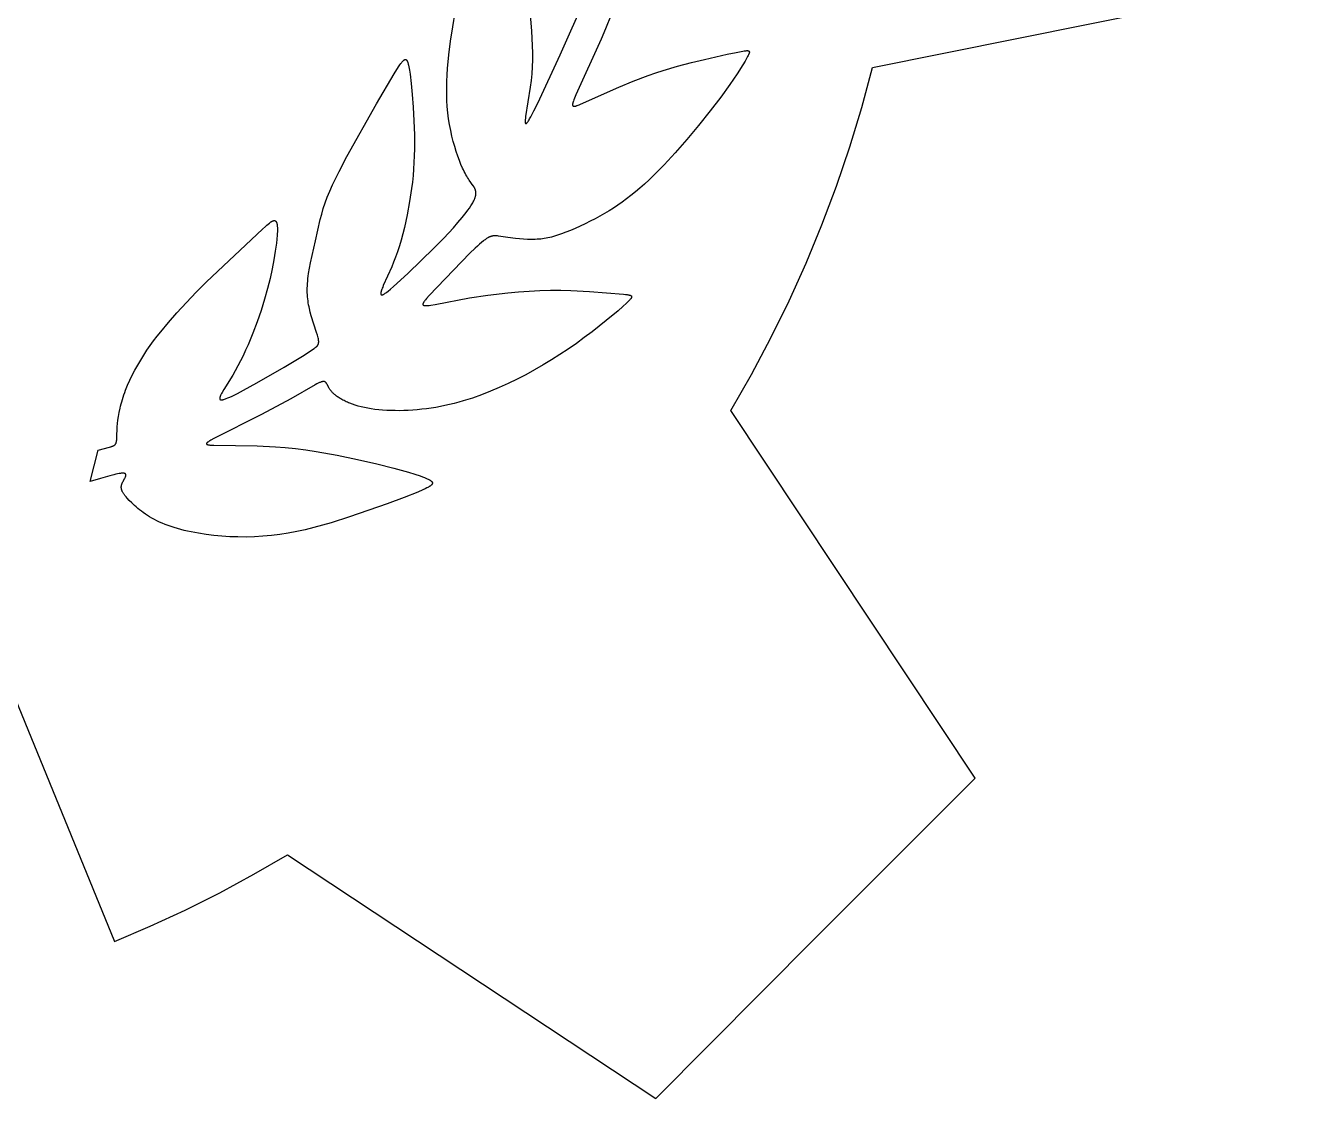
# Model space of a CAD drawing. Extents: x 8280 to 8757, y 218 to 430.
# Drawn here: x 8425.9 to 8515.7, y 217.9 to 293.1 of the extents above; entities that cross this region are included whole.
import ezdxf

# ---------------------------------------------------------------- set-up
doc = ezdxf.new("R2010")
doc.units = 0
doc.header["$MEASUREMENT"] = 0
doc.layers.add('MAKE2D$VISIBLE$CURVES', color=7, linetype='CONTINUOUS')

msp = doc.modelspace()

# ---------------------------------------------------------------- linework, layer by layer
at = {"layer": 'MAKE2D$VISIBLE$CURVES', "color": 7}
for points in [[(8410.471, 281.924), (8432.175, 228.905), (8434.672, 229.972), (8437.135, 231.114), (8439.564, 232.33), (8441.954, 233.619), (8444.305, 234.979), (8470.124, 217.914), (8481.301, 229.15), (8492.507, 240.356), (8475.381, 266.124), (8476.825, 268.639), (8478.187, 271.2), (8479.467, 273.802), (8480.662, 276.445), (8481.771, 279.125), (8482.793, 281.839), (8483.727, 284.585), (8484.572, 287.359), (8485.328, 290.159), (8515.668, 296.271)], [(8461.325, 293.823), (8461.412, 292.723), (8461.466, 291.681), (8461.477, 291.177), (8461.475, 290.683), (8461.46, 290.197), (8461.43, 289.716), (8461.385, 289.241), (8461.329, 288.777), (8461.002, 286.719), (8460.987, 286.597), (8460.976, 286.489), (8460.972, 286.441), (8460.97, 286.397), (8460.97, 286.377), (8460.97, 286.358), (8460.97, 286.34), (8460.971, 286.323), (8460.972, 286.307), (8460.973, 286.3), (8460.973, 286.293), (8460.974, 286.286), (8460.976, 286.279), (8460.977, 286.273), (8460.978, 286.268), (8460.979, 286.262), (8460.98, 286.259), (8460.981, 286.257), (8460.982, 286.254), (8460.983, 286.252), (8460.984, 286.25), (8460.984, 286.248), (8460.985, 286.245), (8460.986, 286.243), (8460.987, 286.241), (8460.988, 286.24), (8460.99, 286.238), (8460.991, 286.236), (8460.992, 286.234), (8460.993, 286.233), (8460.994, 286.232), (8460.995, 286.23), (8460.997, 286.229), (8460.998, 286.228), (8460.999, 286.227), (8461.001, 286.226), (8461.002, 286.225), (8461.003, 286.224), (8461.005, 286.223), (8461.006, 286.222), (8461.008, 286.222), (8461.009, 286.221), (8461.011, 286.221), (8461.013, 286.221), (8461.014, 286.221), (8461.016, 286.221), (8461.018, 286.221), (8461.02, 286.221), (8461.021, 286.221), (8461.023, 286.221), (8461.025, 286.221), (8461.027, 286.222), (8461.029, 286.222), (8461.031, 286.223), (8461.033, 286.224), (8461.035, 286.225), (8461.037, 286.226), (8461.039, 286.227), (8461.041, 286.228), (8461.044, 286.229), (8461.046, 286.23), (8461.048, 286.232), (8461.05, 286.233), (8461.053, 286.235), (8461.055, 286.237), (8461.058, 286.239), (8461.063, 286.243), (8461.068, 286.247), (8461.073, 286.252), (8461.078, 286.257), (8461.084, 286.263), (8461.09, 286.269), (8461.096, 286.275), (8461.102, 286.282), (8461.114, 286.297), (8461.128, 286.314), (8461.142, 286.332), (8461.157, 286.352), (8461.172, 286.374), (8461.205, 286.424), (8461.241, 286.481), (8461.28, 286.546), (8461.367, 286.699), (8461.583, 287.107), (8461.857, 287.66), (8463.416, 291.032), (8465.224, 295.116)], [(8466.987, 293.848), (8466.604, 292.868), (8466.302, 292.134), (8464.523, 288.242), (8464.421, 287.996), (8464.381, 287.894), (8464.349, 287.804), (8464.336, 287.763), (8464.325, 287.726), (8464.315, 287.691), (8464.307, 287.659), (8464.304, 287.644), (8464.301, 287.629), (8464.298, 287.616), (8464.296, 287.602), (8464.294, 287.59), (8464.293, 287.578), (8464.292, 287.566), (8464.292, 287.556), (8464.291, 287.55), (8464.291, 287.545), (8464.292, 287.54), (8464.292, 287.536), (8464.292, 287.531), (8464.292, 287.526), (8464.293, 287.522), (8464.293, 287.518), (8464.294, 287.514), (8464.295, 287.51), (8464.296, 287.506), (8464.297, 287.502), (8464.298, 287.498), (8464.299, 287.495), (8464.299, 287.493), (8464.3, 287.492), (8464.301, 287.49), (8464.301, 287.488), (8464.302, 287.487), (8464.303, 287.485), (8464.304, 287.484), (8464.304, 287.482), (8464.305, 287.481), (8464.306, 287.479), (8464.307, 287.478), (8464.308, 287.476), (8464.308, 287.475), (8464.309, 287.474), (8464.31, 287.472), (8464.311, 287.471), (8464.312, 287.47), (8464.313, 287.469), (8464.314, 287.468), (8464.315, 287.466), (8464.316, 287.465), (8464.317, 287.464), (8464.318, 287.463), (8464.32, 287.462), (8464.321, 287.461), (8464.322, 287.46), (8464.323, 287.459), (8464.324, 287.458), (8464.325, 287.457), (8464.327, 287.456), (8464.328, 287.455), (8464.329, 287.454), (8464.331, 287.453), (8464.332, 287.453), (8464.333, 287.452), (8464.335, 287.451), (8464.336, 287.45), (8464.337, 287.45), (8464.339, 287.449), (8464.34, 287.448), (8464.342, 287.448), (8464.343, 287.447), (8464.346, 287.446), (8464.35, 287.445), (8464.353, 287.444), (8464.356, 287.443), (8464.359, 287.442), (8464.363, 287.441), (8464.367, 287.441), (8464.37, 287.44), (8464.374, 287.439), (8464.378, 287.439), (8464.382, 287.439), (8464.385, 287.438), (8464.39, 287.438), (8464.394, 287.438), (8464.398, 287.438), (8464.406, 287.438), (8464.415, 287.438), (8464.425, 287.439), (8464.434, 287.44), (8464.444, 287.441), (8464.454, 287.443), (8464.465, 287.445), (8464.476, 287.447), (8464.488, 287.449), (8464.511, 287.455), (8464.537, 287.462), (8464.564, 287.47), (8464.593, 287.479), (8464.624, 287.489), (8464.69, 287.514), (8464.765, 287.543), (8464.847, 287.578), (8467.544, 288.78), (8468.551, 289.194), (8469.599, 289.588), (8470.121, 289.768), (8470.639, 289.936), (8471.653, 290.236), (8472.625, 290.497), (8473.54, 290.723), (8475.129, 291.087), (8475.752, 291.215), (8476.226, 291.301), (8476.318, 291.315), (8476.399, 291.325), (8476.436, 291.329), (8476.47, 291.331), (8476.502, 291.333), (8476.516, 291.333), (8476.531, 291.333), (8476.544, 291.333), (8476.557, 291.333), (8476.569, 291.332), (8476.575, 291.331), (8476.581, 291.33), (8476.586, 291.33), (8476.592, 291.329), (8476.597, 291.328), (8476.602, 291.327), (8476.607, 291.326), (8476.612, 291.324), (8476.616, 291.323), (8476.621, 291.322), (8476.625, 291.32), (8476.629, 291.319), (8476.633, 291.317), (8476.635, 291.316), (8476.637, 291.315), (8476.639, 291.314), (8476.641, 291.313), (8476.643, 291.312), (8476.645, 291.311), (8476.646, 291.31), (8476.648, 291.309), (8476.65, 291.308), (8476.651, 291.307), (8476.653, 291.306), (8476.654, 291.305), (8476.656, 291.304), (8476.657, 291.302), (8476.659, 291.301), (8476.66, 291.3), (8476.661, 291.299), (8476.663, 291.297), (8476.664, 291.296), (8476.665, 291.295), (8476.666, 291.293), (8476.668, 291.292), (8476.669, 291.29), (8476.67, 291.289), (8476.671, 291.287), (8476.672, 291.286), (8476.673, 291.284), (8476.674, 291.283), (8476.675, 291.281), (8476.676, 291.28), (8476.676, 291.278), (8476.677, 291.276), (8476.678, 291.275), (8476.679, 291.273), (8476.679, 291.271), (8476.68, 291.269), (8476.681, 291.267), (8476.681, 291.266), (8476.682, 291.264), (8476.682, 291.262), (8476.683, 291.26), (8476.683, 291.258), (8476.683, 291.256), (8476.684, 291.254), (8476.684, 291.252), (8476.684, 291.25), (8476.685, 291.247), (8476.685, 291.245), (8476.685, 291.241), (8476.685, 291.236), (8476.685, 291.232), (8476.685, 291.227), (8476.685, 291.222), (8476.685, 291.217), (8476.684, 291.212), (8476.683, 291.207), (8476.683, 291.201), (8476.682, 291.196), (8476.68, 291.19), (8476.679, 291.184), (8476.678, 291.178), (8476.675, 291.166), (8476.671, 291.153), (8476.667, 291.14), (8476.662, 291.126), (8476.656, 291.112), (8476.651, 291.097), (8476.637, 291.065), (8476.622, 291.031), (8476.604, 290.994), (8476.562, 290.913), (8476.512, 290.822), (8476.389, 290.606), (8476.235, 290.349), (8475.833, 289.72), (8475.313, 288.956), (8474.676, 288.077), (8473.936, 287.109), (8473.126, 286.099), (8472.292, 285.101), (8471.476, 284.168), (8470.712, 283.34), (8470, 282.617), (8469.66, 282.29), (8469.33, 281.985), (8469.008, 281.7), (8468.693, 281.432), (8468.384, 281.181), (8468.079, 280.944), (8467.775, 280.721), (8467.47, 280.508), (8467.164, 280.305), (8466.852, 280.11), (8466.533, 279.92), (8466.206, 279.735), (8465.868, 279.552), (8465.523, 279.374), (8465.175, 279.201), (8464.827, 279.037), (8464.483, 278.882), (8464.148, 278.738), (8463.824, 278.608), (8463.516, 278.492), (8463.227, 278.393), (8463.088, 278.35), (8462.953, 278.31), (8462.821, 278.275), (8462.691, 278.243), (8462.563, 278.214), (8462.436, 278.189), (8462.31, 278.168), (8462.185, 278.15), (8462.059, 278.135), (8461.933, 278.123), (8461.806, 278.113), (8461.676, 278.107), (8461.545, 278.104), (8461.411, 278.103), (8461.135, 278.109), (8460.852, 278.124), (8460.566, 278.145), (8460.284, 278.173), (8459.752, 278.238), (8459.11, 278.337), (8459.024, 278.349), (8458.983, 278.353), (8458.942, 278.357), (8458.902, 278.359), (8458.882, 278.36), (8458.862, 278.36), (8458.843, 278.36), (8458.823, 278.36), (8458.803, 278.359), (8458.784, 278.358), (8458.764, 278.356), (8458.744, 278.354), (8458.725, 278.351), (8458.705, 278.348), (8458.685, 278.345), (8458.665, 278.34), (8458.645, 278.336), (8458.624, 278.331), (8458.604, 278.325), (8458.583, 278.319), (8458.562, 278.312), (8458.541, 278.304), (8458.52, 278.296), (8458.498, 278.287), (8458.476, 278.278), (8458.454, 278.267), (8458.431, 278.257), (8458.408, 278.245), (8458.385, 278.233), (8458.361, 278.22), (8458.312, 278.191), (8458.261, 278.159), (8458.209, 278.125), (8458.154, 278.086), (8458.096, 278.044), (8458.037, 277.998), (8457.909, 277.895), (8457.77, 277.775), (8457.618, 277.638), (8457.454, 277.486), (8457.097, 277.141), (8454.795, 274.758), (8454.249, 274.182), (8454.051, 273.963), (8453.973, 273.87), (8453.939, 273.827), (8453.909, 273.787), (8453.882, 273.75), (8453.87, 273.732), (8453.859, 273.715), (8453.849, 273.698), (8453.839, 273.682), (8453.831, 273.667), (8453.827, 273.66), (8453.824, 273.652), (8453.82, 273.645), (8453.817, 273.638), (8453.814, 273.631), (8453.812, 273.624), (8453.809, 273.618), (8453.807, 273.611), (8453.805, 273.605), (8453.804, 273.599), (8453.802, 273.593), (8453.802, 273.59), (8453.801, 273.587), (8453.801, 273.584), (8453.8, 273.582), (8453.8, 273.579), (8453.8, 273.576), (8453.799, 273.573), (8453.799, 273.571), (8453.799, 273.568), (8453.799, 273.565), (8453.799, 273.563), (8453.799, 273.56), (8453.799, 273.558), (8453.8, 273.555), (8453.8, 273.553), (8453.8, 273.55), (8453.8, 273.548), (8453.801, 273.546), (8453.801, 273.543), (8453.802, 273.541), (8453.803, 273.539), (8453.803, 273.537), (8453.804, 273.534), (8453.805, 273.532), (8453.806, 273.53), (8453.807, 273.528), (8453.808, 273.526), (8453.809, 273.524), (8453.81, 273.522), (8453.811, 273.52), (8453.812, 273.518), (8453.814, 273.516), (8453.815, 273.515), (8453.817, 273.513), (8453.818, 273.511), (8453.82, 273.509), (8453.821, 273.508), (8453.823, 273.506), (8453.825, 273.504), (8453.827, 273.503), (8453.829, 273.501), (8453.831, 273.5), (8453.833, 273.498), (8453.835, 273.497), (8453.837, 273.495), (8453.839, 273.494), (8453.841, 273.493), (8453.844, 273.491), (8453.846, 273.49), (8453.849, 273.489), (8453.851, 273.487), (8453.854, 273.486), (8453.857, 273.485), (8453.859, 273.484), (8453.862, 273.483), (8453.865, 273.482), (8453.871, 273.48), (8453.877, 273.478), (8453.884, 273.476), (8453.891, 273.474), (8453.898, 273.473), (8453.905, 273.471), (8453.913, 273.47), (8453.92, 273.469), (8453.928, 273.468), (8453.946, 273.466), (8453.964, 273.465), (8453.983, 273.464), (8454.003, 273.464), (8454.025, 273.464), (8454.047, 273.464), (8454.071, 273.465), (8454.121, 273.469), (8454.175, 273.474), (8454.234, 273.48), (8454.363, 273.498), (8454.669, 273.55), (8457.055, 274.004), (8458.347, 274.199), (8459.763, 274.367), (8460.499, 274.435), (8461.245, 274.489), (8461.992, 274.527), (8462.733, 274.547), (8463.461, 274.547), (8464.168, 274.53), (8465.487, 274.462), (8467.854, 274.263), (8467.993, 274.25), (8468.113, 274.236), (8468.166, 274.228), (8468.214, 274.22), (8468.236, 274.216), (8468.257, 274.211), (8468.277, 274.206), (8468.296, 274.201), (8468.313, 274.196), (8468.321, 274.194), (8468.329, 274.191), (8468.337, 274.188), (8468.345, 274.185), (8468.352, 274.182), (8468.359, 274.179), (8468.365, 274.176), (8468.371, 274.173), (8468.377, 274.17), (8468.383, 274.167), (8468.386, 274.165), (8468.388, 274.163), (8468.391, 274.161), (8468.393, 274.16), (8468.396, 274.158), (8468.398, 274.156), (8468.4, 274.154), (8468.403, 274.152), (8468.405, 274.151), (8468.407, 274.149), (8468.409, 274.147), (8468.411, 274.145), (8468.412, 274.143), (8468.414, 274.141), (8468.416, 274.139), (8468.417, 274.137), (8468.419, 274.135), (8468.42, 274.133), (8468.422, 274.131), (8468.423, 274.129), (8468.424, 274.126), (8468.425, 274.124), (8468.427, 274.122), (8468.428, 274.12), (8468.429, 274.118), (8468.429, 274.115), (8468.43, 274.113), (8468.431, 274.111), (8468.432, 274.108), (8468.432, 274.106), (8468.433, 274.104), (8468.433, 274.101), (8468.433, 274.099), (8468.434, 274.096), (8468.434, 274.094), (8468.434, 274.091), (8468.434, 274.088), (8468.434, 274.086), (8468.434, 274.083), (8468.434, 274.08), (8468.434, 274.078), (8468.433, 274.075), (8468.433, 274.072), (8468.432, 274.069), (8468.432, 274.067), (8468.431, 274.064), (8468.431, 274.061), (8468.43, 274.058), (8468.429, 274.055), (8468.428, 274.052), (8468.427, 274.049), (8468.426, 274.046), (8468.424, 274.04), (8468.421, 274.033), (8468.418, 274.027), (8468.415, 274.02), (8468.412, 274.013), (8468.408, 274.006), (8468.404, 273.999), (8468.399, 273.992), (8468.395, 273.985), (8468.39, 273.977), (8468.379, 273.962), (8468.367, 273.946), (8468.354, 273.929), (8468.34, 273.911), (8468.308, 273.874), (8468.271, 273.835), (8468.23, 273.792), (8468.184, 273.746), (8468.078, 273.644), (8467.813, 273.401), (8467.481, 273.11), (8466.652, 272.418), (8465.656, 271.633), (8465.115, 271.227), (8464.556, 270.823), (8463.986, 270.427), (8463.407, 270.042), (8462.819, 269.669), (8462.224, 269.308), (8461.622, 268.961), (8461.013, 268.628), (8460.399, 268.311), (8459.78, 268.01), (8459.157, 267.726), (8458.53, 267.461), (8457.9, 267.216), (8457.265, 266.992), (8456.628, 266.791), (8456.308, 266.7), (8455.988, 266.614), (8455.666, 266.535), (8455.344, 266.462), (8455.021, 266.396), (8454.698, 266.336), (8454.374, 266.284), (8454.051, 266.239), (8453.728, 266.2), (8453.406, 266.168), (8453.087, 266.143), (8452.771, 266.124), (8452.458, 266.111), (8452.15, 266.105), (8451.848, 266.106), (8451.55, 266.112), (8451.26, 266.124), (8450.977, 266.143), (8450.702, 266.167), (8450.435, 266.198), (8450.178, 266.233), (8449.931, 266.275), (8449.695, 266.322), (8449.47, 266.374), (8449.256, 266.431), (8449.052, 266.492), (8448.859, 266.557), (8448.677, 266.626), (8448.59, 266.661), (8448.505, 266.697), (8448.423, 266.734), (8448.344, 266.771), (8448.268, 266.809), (8448.194, 266.847), (8448.123, 266.886), (8448.054, 266.925), (8447.988, 266.965), (8447.925, 267.005), (8447.864, 267.045), (8447.806, 267.085), (8447.75, 267.125), (8447.697, 267.165), (8447.647, 267.206), (8447.599, 267.246), (8447.554, 267.286), (8447.512, 267.326), (8447.472, 267.366), (8447.434, 267.405), (8447.399, 267.445), (8447.367, 267.484), (8447.337, 267.522), (8447.308, 267.56), (8447.282, 267.597), (8447.258, 267.634), (8447.235, 267.67), (8447.214, 267.705), (8447.176, 267.773), (8447.082, 267.951), (8447.068, 267.976), (8447.054, 268), (8447.047, 268.011), (8447.04, 268.022), (8447.033, 268.032), (8447.026, 268.043), (8447.018, 268.052), (8447.011, 268.062), (8447.003, 268.07), (8446.999, 268.075), (8446.995, 268.079), (8446.991, 268.083), (8446.987, 268.087), (8446.983, 268.091), (8446.979, 268.094), (8446.975, 268.098), (8446.971, 268.101), (8446.966, 268.105), (8446.962, 268.108), (8446.958, 268.111), (8446.953, 268.114), (8446.949, 268.117), (8446.944, 268.119), (8446.939, 268.122), (8446.935, 268.125), (8446.93, 268.127), (8446.925, 268.129), (8446.92, 268.131), (8446.915, 268.133), (8446.91, 268.135), (8446.904, 268.137), (8446.899, 268.138), (8446.894, 268.14), (8446.888, 268.141), (8446.882, 268.142), (8446.877, 268.143), (8446.871, 268.144), (8446.865, 268.145), (8446.859, 268.145), (8446.853, 268.146), (8446.846, 268.146), (8446.84, 268.146), (8446.833, 268.146), (8446.827, 268.146), (8446.82, 268.146), (8446.813, 268.146), (8446.806, 268.145), (8446.799, 268.144), (8446.792, 268.144), (8446.784, 268.143), (8446.777, 268.141), (8446.761, 268.139), (8446.745, 268.135), (8446.729, 268.131), (8446.712, 268.127), (8446.694, 268.122), (8446.676, 268.116), (8446.657, 268.109), (8446.637, 268.102), (8446.597, 268.087), (8446.554, 268.069), (8446.509, 268.049), (8446.461, 268.027), (8446.359, 267.976), (8446.246, 267.916), (8444.542, 266.941), (8442.481, 265.84), (8439.14, 264.148), (8438.939, 264.038), (8438.857, 263.99), (8438.821, 263.968), (8438.788, 263.947), (8438.758, 263.927), (8438.732, 263.908), (8438.72, 263.898), (8438.708, 263.889), (8438.697, 263.881), (8438.688, 263.872), (8438.679, 263.864), (8438.67, 263.856), (8438.666, 263.852), (8438.663, 263.848), (8438.659, 263.845), (8438.656, 263.841), (8438.653, 263.837), (8438.65, 263.833), (8438.647, 263.83), (8438.645, 263.826), (8438.642, 263.823), (8438.64, 263.82), (8438.639, 263.818), (8438.638, 263.816), (8438.637, 263.814), (8438.637, 263.813), (8438.636, 263.811), (8438.635, 263.81), (8438.634, 263.808), (8438.634, 263.806), (8438.633, 263.805), (8438.633, 263.803), (8438.632, 263.802), (8438.632, 263.8), (8438.631, 263.799), (8438.631, 263.797), (8438.631, 263.796), (8438.63, 263.794), (8438.63, 263.793), (8438.63, 263.791), (8438.63, 263.79), (8438.63, 263.788), (8438.63, 263.787), (8438.63, 263.785), (8438.63, 263.784), (8438.63, 263.782), (8438.63, 263.781), (8438.63, 263.78), (8438.631, 263.778), (8438.631, 263.777), (8438.631, 263.776), (8438.632, 263.774), (8438.632, 263.773), (8438.633, 263.772), (8438.633, 263.77), (8438.634, 263.769), (8438.634, 263.768), (8438.635, 263.767), (8438.636, 263.765), (8438.637, 263.764), (8438.638, 263.763), (8438.639, 263.762), (8438.64, 263.76), (8438.641, 263.759), (8438.642, 263.758), (8438.643, 263.757), (8438.644, 263.756), (8438.645, 263.755), (8438.646, 263.753), (8438.648, 263.752), (8438.649, 263.751), (8438.65, 263.75), (8438.652, 263.749), (8438.653, 263.748), (8438.655, 263.747), (8438.657, 263.746), (8438.658, 263.745), (8438.66, 263.744), (8438.664, 263.742), (8438.667, 263.739), (8438.671, 263.738), (8438.675, 263.736), (8438.68, 263.734), (8438.684, 263.732), (8438.689, 263.73), (8438.694, 263.728), (8438.699, 263.726), (8438.705, 263.725), (8438.716, 263.721), (8438.728, 263.718), (8438.741, 263.715), (8438.755, 263.712), (8438.77, 263.709), (8438.786, 263.707), (8438.819, 263.702), (8438.856, 263.698), (8438.896, 263.694), (8438.94, 263.69), (8439.038, 263.684), (8439.149, 263.68), (8442.182, 263.645), (8443.465, 263.58), (8444.151, 263.526), (8444.858, 263.454), (8445.581, 263.362), (8446.315, 263.252), (8447.786, 262.991), (8449.219, 262.695), (8450.562, 262.385), (8451.767, 262.082), (8452.793, 261.796), (8453.228, 261.662), (8453.605, 261.536), (8453.769, 261.475), (8453.918, 261.417), (8454.05, 261.361), (8454.109, 261.333), (8454.164, 261.307), (8454.214, 261.281), (8454.26, 261.255), (8454.281, 261.243), (8454.301, 261.23), (8454.32, 261.218), (8454.338, 261.206), (8454.354, 261.194), (8454.37, 261.182), (8454.377, 261.176), (8454.384, 261.17), (8454.391, 261.164), (8454.397, 261.158), (8454.403, 261.152), (8454.409, 261.146), (8454.415, 261.14), (8454.42, 261.134), (8454.425, 261.128), (8454.43, 261.122), (8454.434, 261.116), (8454.438, 261.11), (8454.442, 261.104), (8454.444, 261.101), (8454.445, 261.099), (8454.447, 261.096), (8454.449, 261.093), (8454.45, 261.09), (8454.452, 261.087), (8454.453, 261.084), (8454.454, 261.081), (8454.456, 261.078), (8454.457, 261.075), (8454.458, 261.072), (8454.459, 261.069), (8454.46, 261.066), (8454.461, 261.063), (8454.461, 261.06), (8454.462, 261.057), (8454.463, 261.054), (8454.463, 261.051), (8454.464, 261.048), (8454.464, 261.046), (8454.464, 261.043), (8454.465, 261.04), (8454.465, 261.037), (8454.465, 261.034), (8454.465, 261.031), (8454.465, 261.028), (8454.465, 261.025), (8454.465, 261.022), (8454.464, 261.019), (8454.464, 261.016), (8454.464, 261.013), (8454.463, 261.01), (8454.463, 261.007), (8454.462, 261.004), (8454.461, 261.001), (8454.461, 260.998), (8454.46, 260.995), (8454.459, 260.992), (8454.458, 260.989), (8454.457, 260.986), (8454.456, 260.983), (8454.454, 260.98), (8454.453, 260.977), (8454.452, 260.974), (8454.45, 260.971), (8454.449, 260.968), (8454.447, 260.965), (8454.446, 260.961), (8454.442, 260.955), (8454.438, 260.949), (8454.434, 260.943), (8454.43, 260.937), (8454.425, 260.931), (8454.42, 260.924), (8454.414, 260.918), (8454.409, 260.912), (8454.403, 260.905), (8454.397, 260.899), (8454.39, 260.892), (8454.383, 260.886), (8454.376, 260.879), (8454.361, 260.866), (8454.344, 260.853), (8454.327, 260.84), (8454.308, 260.826), (8454.288, 260.812), (8454.267, 260.798), (8454.244, 260.784), (8454.196, 260.755), (8454.142, 260.725), (8454.084, 260.694), (8453.952, 260.629), (8453.8, 260.56), (8453.436, 260.404), (8452.482, 260.025), (8451.302, 259.582), (8448.661, 258.661), (8447.379, 258.254), (8446.76, 258.073), (8446.15, 257.908), (8445.549, 257.76), (8444.954, 257.629), (8444.362, 257.517), (8443.771, 257.425), (8443.179, 257.353), (8442.588, 257.301), (8441.997, 257.268), (8441.411, 257.253), (8440.83, 257.256), (8440.256, 257.276), (8439.691, 257.312), (8439.136, 257.364), (8438.594, 257.43), (8438.066, 257.511), (8437.556, 257.607), (8437.307, 257.66), (8437.064, 257.717), (8436.826, 257.777), (8436.594, 257.841), (8436.368, 257.909), (8436.148, 257.98), (8435.935, 258.054), (8435.728, 258.132), (8435.528, 258.213), (8435.336, 258.298), (8435.152, 258.386), (8434.975, 258.477), (8434.805, 258.57), (8434.643, 258.666), (8434.488, 258.763), (8434.34, 258.862), (8434.198, 258.961), (8434.064, 259.061), (8433.936, 259.16), (8433.814, 259.259), (8433.699, 259.358), (8433.59, 259.454), (8433.488, 259.549), (8433.391, 259.642), (8433.214, 259.819), (8433.061, 259.982), (8432.992, 260.059), (8432.93, 260.134), (8432.901, 260.17), (8432.874, 260.206), (8432.848, 260.242), (8432.824, 260.276), (8432.801, 260.311), (8432.78, 260.345), (8432.76, 260.379), (8432.742, 260.412), (8432.734, 260.429), (8432.726, 260.445), (8432.718, 260.462), (8432.711, 260.478), (8432.704, 260.494), (8432.698, 260.511), (8432.692, 260.527), (8432.687, 260.543), (8432.682, 260.56), (8432.677, 260.576), (8432.673, 260.592), (8432.669, 260.608), (8432.666, 260.624), (8432.663, 260.64), (8432.66, 260.657), (8432.658, 260.673), (8432.657, 260.689), (8432.655, 260.705), (8432.655, 260.721), (8432.654, 260.738), (8432.654, 260.754), (8432.655, 260.77), (8432.656, 260.786), (8432.658, 260.803), (8432.659, 260.819), (8432.662, 260.836), (8432.665, 260.852), (8432.668, 260.869), (8432.672, 260.885), (8432.676, 260.902), (8432.681, 260.919), (8432.686, 260.936), (8432.691, 260.953), (8432.697, 260.97), (8432.704, 260.987), (8432.711, 261.004), (8432.725, 261.039), (8432.741, 261.073), (8432.758, 261.108), (8432.775, 261.142), (8432.884, 261.342), (8432.917, 261.404), (8432.931, 261.434), (8432.944, 261.463), (8432.95, 261.477), (8432.956, 261.491), (8432.961, 261.504), (8432.965, 261.517), (8432.969, 261.53), (8432.971, 261.536), (8432.972, 261.543), (8432.974, 261.549), (8432.975, 261.555), (8432.976, 261.561), (8432.977, 261.567), (8432.978, 261.572), (8432.979, 261.578), (8432.979, 261.584), (8432.98, 261.589), (8432.98, 261.595), (8432.98, 261.6), (8432.98, 261.603), (8432.98, 261.605), (8432.98, 261.608), (8432.979, 261.61), (8432.979, 261.613), (8432.979, 261.615), (8432.978, 261.618), (8432.978, 261.62), (8432.978, 261.623), (8432.977, 261.625), (8432.977, 261.628), (8432.976, 261.63), (8432.975, 261.632), (8432.975, 261.635), (8432.974, 261.637), (8432.973, 261.639), (8432.972, 261.641), (8432.971, 261.644), (8432.97, 261.646), (8432.969, 261.648), (8432.968, 261.65), (8432.967, 261.652), (8432.966, 261.654), (8432.965, 261.656), (8432.964, 261.658), (8432.962, 261.66), (8432.961, 261.662), (8432.959, 261.664), (8432.958, 261.666), (8432.956, 261.668), (8432.955, 261.67), (8432.953, 261.672), (8432.951, 261.673), (8432.949, 261.675), (8432.948, 261.677), (8432.946, 261.679), (8432.944, 261.68), (8432.942, 261.682), (8432.94, 261.683), (8432.937, 261.685), (8432.935, 261.687), (8432.933, 261.688), (8432.931, 261.69), (8432.928, 261.691), (8432.926, 261.692), (8432.923, 261.694), (8432.921, 261.695), (8432.918, 261.696), (8432.915, 261.698), (8432.912, 261.699), (8432.909, 261.7), (8432.906, 261.701), (8432.9, 261.704), (8432.894, 261.706), (8432.887, 261.708), (8432.881, 261.71), (8432.873, 261.712), (8432.866, 261.713), (8432.858, 261.715), (8432.85, 261.716), (8432.842, 261.717), (8432.833, 261.718), (8432.824, 261.719), (8432.815, 261.72), (8432.795, 261.721), (8432.774, 261.721), (8432.756, 261.721), (8432.738, 261.721), (8432.697, 261.719), (8432.654, 261.715), (8432.607, 261.71), (8432.558, 261.703), (8432.505, 261.695), (8432.391, 261.675), (8432.267, 261.65), (8432.134, 261.62), (8431.842, 261.548), (8431.185, 261.364), (8430.477, 261.147), (8431.035, 263.34), (8431.829, 263.549), (8431.914, 263.575), (8431.953, 263.587), (8431.989, 263.599), (8432.022, 263.612), (8432.053, 263.624), (8432.081, 263.636), (8432.095, 263.642), (8432.108, 263.649), (8432.12, 263.655), (8432.132, 263.662), (8432.143, 263.668), (8432.154, 263.675), (8432.164, 263.682), (8432.174, 263.689), (8432.184, 263.696), (8432.193, 263.703), (8432.202, 263.71), (8432.206, 263.714), (8432.21, 263.718), (8432.214, 263.722), (8432.218, 263.726), (8432.222, 263.73), (8432.225, 263.734), (8432.229, 263.738), (8432.232, 263.742), (8432.236, 263.746), (8432.239, 263.75), (8432.242, 263.754), (8432.246, 263.759), (8432.249, 263.763), (8432.252, 263.767), (8432.255, 263.772), (8432.258, 263.776), (8432.263, 263.786), (8432.269, 263.795), (8432.274, 263.805), (8432.278, 263.815), (8432.283, 263.826), (8432.287, 263.837), (8432.291, 263.848), (8432.295, 263.859), (8432.299, 263.871), (8432.303, 263.883), (8432.306, 263.896), (8432.309, 263.909), (8432.312, 263.922), (8432.318, 263.949), (8432.323, 263.978), (8432.327, 264.007), (8432.331, 264.039), (8432.335, 264.071), (8432.341, 264.14), (8432.345, 264.213), (8432.372, 264.967), (8432.389, 265.199), (8432.416, 265.446), (8432.453, 265.708), (8432.502, 265.983), (8432.564, 266.272), (8432.6, 266.422), (8432.639, 266.574), (8432.682, 266.729), (8432.729, 266.887), (8432.78, 267.047), (8432.835, 267.211), (8432.895, 267.376), (8432.958, 267.544), (8433.098, 267.887), (8433.255, 268.236), (8433.426, 268.59), (8433.611, 268.946), (8433.807, 269.302), (8434.014, 269.655), (8434.23, 270.003), (8434.453, 270.344), (8434.683, 270.676), (8434.919, 271.001), (8435.164, 271.322), (8435.419, 271.641), (8435.962, 272.284), (8436.557, 272.954), (8437.91, 274.401), (8438.639, 275.145), (8442.555, 278.827), (8442.764, 279.019), (8442.86, 279.104), (8442.949, 279.18), (8443.033, 279.247), (8443.072, 279.277), (8443.11, 279.305), (8443.147, 279.329), (8443.165, 279.341), (8443.182, 279.352), (8443.199, 279.362), (8443.215, 279.371), (8443.232, 279.38), (8443.247, 279.388), (8443.263, 279.395), (8443.278, 279.401), (8443.285, 279.404), (8443.293, 279.407), (8443.3, 279.41), (8443.307, 279.412), (8443.314, 279.414), (8443.321, 279.416), (8443.328, 279.418), (8443.335, 279.42), (8443.341, 279.421), (8443.348, 279.422), (8443.354, 279.423), (8443.361, 279.424), (8443.367, 279.425), (8443.373, 279.425), (8443.379, 279.426), (8443.385, 279.426), (8443.391, 279.426), (8443.394, 279.425), (8443.397, 279.425), (8443.4, 279.425), (8443.403, 279.425), (8443.406, 279.424), (8443.408, 279.424), (8443.411, 279.424), (8443.414, 279.423), (8443.417, 279.422), (8443.419, 279.422), (8443.422, 279.421), (8443.425, 279.42), (8443.427, 279.42), (8443.43, 279.419), (8443.433, 279.418), (8443.435, 279.417), (8443.438, 279.416), (8443.44, 279.415), (8443.443, 279.414), (8443.445, 279.413), (8443.448, 279.412), (8443.45, 279.41), (8443.453, 279.409), (8443.455, 279.408), (8443.457, 279.406), (8443.46, 279.405), (8443.462, 279.403), (8443.464, 279.402), (8443.467, 279.4), (8443.469, 279.398), (8443.471, 279.397), (8443.473, 279.395), (8443.475, 279.393), (8443.478, 279.391), (8443.48, 279.389), (8443.482, 279.387), (8443.484, 279.385), (8443.486, 279.383), (8443.49, 279.379), (8443.494, 279.374), (8443.498, 279.369), (8443.502, 279.364), (8443.506, 279.359), (8443.509, 279.354), (8443.513, 279.348), (8443.516, 279.343), (8443.52, 279.337), (8443.523, 279.331), (8443.526, 279.324), (8443.529, 279.318), (8443.533, 279.311), (8443.536, 279.304), (8443.538, 279.297), (8443.541, 279.29), (8443.547, 279.275), (8443.552, 279.259), (8443.557, 279.243), (8443.561, 279.226), (8443.566, 279.208), (8443.57, 279.19), (8443.573, 279.171), (8443.577, 279.151), (8443.583, 279.11), (8443.588, 279.066), (8443.591, 279.02), (8443.594, 278.972), (8443.596, 278.922), (8443.597, 278.87), (8443.597, 278.76), (8443.594, 278.644), (8443.587, 278.521), (8443.579, 278.393), (8443.555, 278.126), (8443.525, 277.847), (8443.452, 277.271), (8443.359, 276.67), (8443.241, 276.038), (8443.094, 275.369), (8442.913, 274.658), (8442.699, 273.912), (8442.452, 273.136), (8442.175, 272.338), (8441.869, 271.528), (8441.539, 270.725), (8441.367, 270.334), (8441.191, 269.954), (8441.012, 269.587), (8440.83, 269.237), (8440.648, 268.905), (8440.467, 268.595), (8439.841, 267.578), (8439.727, 267.386), (8439.679, 267.3), (8439.638, 267.221), (8439.62, 267.184), (8439.604, 267.149), (8439.59, 267.115), (8439.584, 267.099), (8439.578, 267.084), (8439.573, 267.069), (8439.568, 267.054), (8439.564, 267.04), (8439.561, 267.027), (8439.558, 267.014), (8439.556, 267.007), (8439.555, 267.001), (8439.554, 266.995), (8439.554, 266.989), (8439.553, 266.983), (8439.552, 266.978), (8439.552, 266.972), (8439.552, 266.967), (8439.552, 266.961), (8439.552, 266.956), (8439.552, 266.951), (8439.552, 266.949), (8439.553, 266.946), (8439.553, 266.944), (8439.553, 266.942), (8439.554, 266.939), (8439.554, 266.937), (8439.554, 266.935), (8439.555, 266.933), (8439.555, 266.93), (8439.556, 266.928), (8439.557, 266.926), (8439.557, 266.924), (8439.558, 266.922), (8439.559, 266.92), (8439.559, 266.918), (8439.56, 266.916), (8439.561, 266.914), (8439.562, 266.912), (8439.563, 266.91), (8439.564, 266.908), (8439.565, 266.907), (8439.566, 266.905), (8439.567, 266.903), (8439.568, 266.902), (8439.57, 266.9), (8439.571, 266.898), (8439.572, 266.897), (8439.574, 266.895), (8439.575, 266.894), (8439.576, 266.892), (8439.578, 266.891), (8439.579, 266.889), (8439.581, 266.888), (8439.583, 266.887), (8439.584, 266.885), (8439.586, 266.884), (8439.588, 266.883), (8439.59, 266.882), (8439.592, 266.881), (8439.593, 266.88), (8439.595, 266.879), (8439.597, 266.877), (8439.599, 266.876), (8439.602, 266.876), (8439.604, 266.875), (8439.606, 266.874), (8439.608, 266.873), (8439.61, 266.872), (8439.613, 266.871), (8439.615, 266.871), (8439.618, 266.87), (8439.62, 266.869), (8439.623, 266.869), (8439.625, 266.868), (8439.631, 266.867), (8439.636, 266.866), (8439.642, 266.865), (8439.648, 266.865), (8439.654, 266.864), (8439.66, 266.864), (8439.667, 266.864), (8439.673, 266.864), (8439.68, 266.864), (8439.688, 266.864), (8439.695, 266.865), (8439.703, 266.865), (8439.718, 266.867), (8439.735, 266.87), (8439.753, 266.873), (8439.771, 266.876), (8439.79, 266.881), (8439.811, 266.886), (8439.832, 266.891), (8439.854, 266.898), (8439.901, 266.912), (8439.952, 266.93), (8440.007, 266.95), (8440.129, 266.999), (8440.269, 267.059), (8440.425, 267.132), (8440.79, 267.311), (8441.213, 267.531), (8442.167, 268.049), (8444.073, 269.144), (8445.349, 269.927), (8446.173, 270.468), (8446.225, 270.504), (8446.273, 270.538), (8446.295, 270.555), (8446.316, 270.572), (8446.335, 270.589), (8446.354, 270.606), (8446.363, 270.614), (8446.371, 270.623), (8446.38, 270.631), (8446.387, 270.64), (8446.395, 270.648), (8446.403, 270.657), (8446.41, 270.666), (8446.416, 270.675), (8446.423, 270.684), (8446.429, 270.693), (8446.435, 270.702), (8446.441, 270.711), (8446.446, 270.721), (8446.451, 270.73), (8446.456, 270.74), (8446.461, 270.75), (8446.465, 270.76), (8446.469, 270.77), (8446.472, 270.781), (8446.476, 270.792), (8446.479, 270.803), (8446.481, 270.814), (8446.484, 270.825), (8446.486, 270.837), (8446.488, 270.849), (8446.489, 270.861), (8446.491, 270.873), (8446.492, 270.886), (8446.493, 270.899), (8446.493, 270.912), (8446.493, 270.926), (8446.493, 270.94), (8446.493, 270.954), (8446.492, 270.969), (8446.489, 270.999), (8446.486, 271.031), (8446.481, 271.064), (8446.476, 271.099), (8446.469, 271.136), (8446.452, 271.214), (8446.431, 271.297), (8446.407, 271.386), (8446.349, 271.579), (8445.977, 272.745), (8445.907, 272.999), (8445.844, 273.258), (8445.815, 273.389), (8445.789, 273.523), (8445.766, 273.659), (8445.745, 273.797), (8445.728, 273.937), (8445.713, 274.081), (8445.702, 274.228), (8445.695, 274.378), (8445.692, 274.531), (8445.693, 274.689), (8445.698, 274.85), (8445.707, 275.016), (8445.721, 275.187), (8445.74, 275.361), (8445.762, 275.54), (8445.789, 275.721), (8445.851, 276.093), (8445.923, 276.474), (8446.259, 278.017), (8446.601, 279.506), (8446.703, 279.882), (8446.817, 280.265), (8446.948, 280.658), (8447.098, 281.064), (8447.272, 281.487), (8447.468, 281.927), (8447.687, 282.388), (8447.928, 282.871), (8448.476, 283.912), (8450.544, 287.599), (8451.784, 289.705), (8452.098, 290.203), (8452.183, 290.329), (8452.26, 290.437), (8452.295, 290.483), (8452.329, 290.526), (8452.36, 290.563), (8452.375, 290.581), (8452.39, 290.597), (8452.404, 290.612), (8452.418, 290.626), (8452.431, 290.639), (8452.444, 290.651), (8452.457, 290.662), (8452.463, 290.668), (8452.469, 290.672), (8452.475, 290.677), (8452.481, 290.681), (8452.487, 290.686), (8452.493, 290.689), (8452.499, 290.693), (8452.504, 290.696), (8452.51, 290.7), (8452.515, 290.702), (8452.521, 290.705), (8452.526, 290.708), (8452.531, 290.71), (8452.534, 290.711), (8452.536, 290.712), (8452.539, 290.713), (8452.541, 290.713), (8452.544, 290.714), (8452.546, 290.715), (8452.549, 290.715), (8452.551, 290.716), (8452.554, 290.717), (8452.556, 290.717), (8452.558, 290.717), (8452.561, 290.718), (8452.563, 290.718), (8452.566, 290.718), (8452.568, 290.719), (8452.57, 290.719), (8452.572, 290.719), (8452.575, 290.719), (8452.577, 290.719), (8452.579, 290.719), (8452.582, 290.719), (8452.584, 290.718), (8452.586, 290.718), (8452.588, 290.718), (8452.59, 290.717), (8452.593, 290.717), (8452.595, 290.716), (8452.597, 290.716), (8452.599, 290.715), (8452.601, 290.715), (8452.603, 290.714), (8452.605, 290.713), (8452.607, 290.712), (8452.609, 290.711), (8452.611, 290.711), (8452.613, 290.71), (8452.615, 290.709), (8452.617, 290.707), (8452.619, 290.706), (8452.621, 290.705), (8452.623, 290.704), (8452.625, 290.703), (8452.627, 290.701), (8452.629, 290.7), (8452.631, 290.698), (8452.633, 290.697), (8452.635, 290.695), (8452.637, 290.694), (8452.639, 290.692), (8452.641, 290.69), (8452.644, 290.687), (8452.648, 290.683), (8452.652, 290.679), (8452.655, 290.675), (8452.659, 290.67), (8452.662, 290.666), (8452.666, 290.661), (8452.669, 290.656), (8452.673, 290.651), (8452.676, 290.645), (8452.679, 290.64), (8452.683, 290.634), (8452.689, 290.622), (8452.696, 290.609), (8452.702, 290.595), (8452.709, 290.581), (8452.715, 290.566), (8452.721, 290.55), (8452.733, 290.516), (8452.745, 290.48), (8452.757, 290.44), (8452.769, 290.398), (8452.792, 290.306), (8452.815, 290.204), (8452.837, 290.091), (8452.859, 289.969), (8452.9, 289.695), (8452.977, 289.041), (8453.049, 288.262), (8453.114, 287.378), (8453.167, 286.423), (8453.2, 285.435), (8453.204, 284.45), (8453.193, 283.97), (8453.173, 283.498), (8453.144, 283.034), (8453.106, 282.574), (8453.06, 282.118), (8453.005, 281.664), (8452.87, 280.754), (8452.704, 279.837), (8452.609, 279.381), (8452.506, 278.931), (8452.396, 278.49), (8452.28, 278.06), (8452.156, 277.645), (8452.025, 277.247), (8451.889, 276.869), (8451.749, 276.513), (8451.61, 276.178), (8451.019, 274.867), (8450.98, 274.771), (8450.945, 274.682), (8450.915, 274.6), (8450.902, 274.562), (8450.891, 274.526), (8450.881, 274.492), (8450.872, 274.459), (8450.864, 274.428), (8450.858, 274.4), (8450.856, 274.386), (8450.854, 274.373), (8450.852, 274.36), (8450.851, 274.348), (8450.85, 274.337), (8450.849, 274.325), (8450.849, 274.315), (8450.849, 274.31), (8450.849, 274.305), (8450.849, 274.3), (8450.85, 274.295), (8450.85, 274.291), (8450.85, 274.286), (8450.851, 274.282), (8450.852, 274.278), (8450.853, 274.274), (8450.853, 274.27), (8450.854, 274.266), (8450.856, 274.262), (8450.856, 274.26), (8450.857, 274.259), (8450.857, 274.257), (8450.858, 274.255), (8450.859, 274.253), (8450.859, 274.252), (8450.86, 274.25), (8450.861, 274.249), (8450.862, 274.247), (8450.862, 274.246), (8450.863, 274.244), (8450.864, 274.243), (8450.865, 274.241), (8450.866, 274.24), (8450.867, 274.239), (8450.868, 274.237), (8450.869, 274.236), (8450.87, 274.235), (8450.871, 274.234), (8450.872, 274.233), (8450.873, 274.231), (8450.874, 274.23), (8450.875, 274.229), (8450.876, 274.228), (8450.878, 274.227), (8450.879, 274.226), (8450.88, 274.225), (8450.881, 274.225), (8450.883, 274.224), (8450.884, 274.223), (8450.885, 274.222), (8450.887, 274.221), (8450.888, 274.221), (8450.89, 274.22), (8450.891, 274.219), (8450.893, 274.219), (8450.894, 274.218), (8450.896, 274.218), (8450.897, 274.217), (8450.899, 274.217), (8450.9, 274.216), (8450.902, 274.216), (8450.904, 274.215), (8450.905, 274.215), (8450.907, 274.215), (8450.909, 274.215), (8450.911, 274.214), (8450.912, 274.214), (8450.914, 274.214), (8450.916, 274.214), (8450.918, 274.214), (8450.92, 274.214), (8450.922, 274.214), (8450.924, 274.214), (8450.928, 274.214), (8450.932, 274.214), (8450.936, 274.215), (8450.94, 274.215), (8450.945, 274.216), (8450.949, 274.217), (8450.954, 274.218), (8450.959, 274.219), (8450.964, 274.22), (8450.969, 274.222), (8450.974, 274.223), (8450.979, 274.225), (8450.984, 274.227), (8450.995, 274.231), (8451.007, 274.236), (8451.019, 274.241), (8451.031, 274.247), (8451.044, 274.254), (8451.057, 274.261), (8451.071, 274.269), (8451.1, 274.286), (8451.131, 274.306), (8451.163, 274.328), (8451.198, 274.352), (8451.272, 274.408), (8451.353, 274.471), (8451.533, 274.622), (8451.736, 274.801), (8452.738, 275.729), (8454.592, 277.507), (8455.262, 278.191), (8455.933, 278.916), (8456.254, 279.28), (8456.554, 279.637), (8456.826, 279.982), (8456.949, 280.147), (8457.062, 280.307), (8457.164, 280.46), (8457.211, 280.534), (8457.255, 280.606), (8457.295, 280.676), (8457.332, 280.744), (8457.366, 280.81), (8457.396, 280.873), (8457.41, 280.904), (8457.422, 280.934), (8457.434, 280.964), (8457.445, 280.993), (8457.456, 281.021), (8457.465, 281.049), (8457.473, 281.077), (8457.481, 281.104), (8457.488, 281.131), (8457.494, 281.157), (8457.499, 281.182), (8457.504, 281.207), (8457.507, 281.232), (8457.511, 281.257), (8457.513, 281.281), (8457.515, 281.304), (8457.515, 281.327), (8457.516, 281.35), (8457.515, 281.373), (8457.514, 281.395), (8457.513, 281.416), (8457.51, 281.438), (8457.507, 281.459), (8457.504, 281.48), (8457.5, 281.501), (8457.495, 281.521), (8457.49, 281.541), (8457.485, 281.561), (8457.478, 281.581), (8457.472, 281.601), (8457.465, 281.62), (8457.457, 281.64), (8457.449, 281.659), (8457.44, 281.678), (8457.431, 281.696), (8457.422, 281.715), (8457.412, 281.734), (8457.402, 281.752), (8457.381, 281.789), (8457.358, 281.826), (8457.334, 281.863), (8457.052, 282.254), (8456.992, 282.343), (8456.933, 282.437), (8456.873, 282.535), (8456.814, 282.639), (8456.755, 282.747), (8456.697, 282.861), (8456.639, 282.979), (8456.581, 283.102), (8456.467, 283.364), (8456.354, 283.645), (8456.244, 283.947), (8456.136, 284.27), (8456.032, 284.612), (8455.931, 284.974), (8455.836, 285.351), (8455.749, 285.743), (8455.67, 286.148), (8455.602, 286.562), (8455.547, 286.985), (8455.505, 287.414), (8455.478, 287.847), (8455.465, 288.285), (8455.465, 288.728), (8455.477, 289.176), (8455.501, 289.63), (8455.534, 290.091), (8455.625, 291.034), (8455.745, 292.007), (8455.892, 293.005), (8456.068, 294.022)]]:
    msp.add_lwpolyline(points, dxfattribs=at)

doc.saveas('drawing.dxf')
